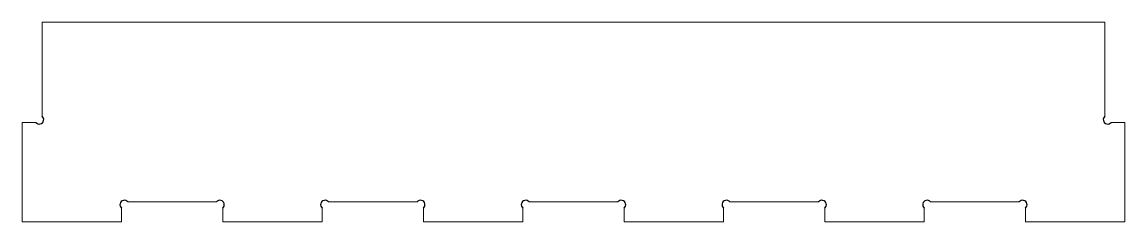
# Model space of a CAD drawing. Header units: inches. Extents: x 667 to 996, y 533 to 593.
import ezdxf

# ---------------------------------------------------------------- set-up
doc = ezdxf.new("R2010")
doc.units = ezdxf.units.IN
doc.header["$MEASUREMENT"] = 0
doc.layers.add('2D - Общий_Ном._пера__27', color=7, linetype='Continuous', lineweight=30)

# ---------------------------------------------------------------- blocks, each defined once
blk = doc.blocks.new('8')
at = {"color": 7, "true_color": 0xffffff}
for centre, start, end in [((-0.88, -29.12), 220.8991, 49.1009), ((318.62, -29.12), 130.8991, 319.1009), ((24.62, -54.62), 40.8991, 229.1009), ((53.12, -54.62), 310.8991, 139.1009), ((84.62, -54.62), 40.8991, 229.1009), ((113.12, -54.62), 310.8991, 139.1009), ((144.62, -54.62), 40.8991, 229.1009), ((173.12, -54.62), 310.8991, 139.1009), ((204.62, -54.62), 40.8991, 229.1009), ((233.12, -54.62), 310.8991, 139.1009), ((264.62, -54.62), 40.8991, 229.1009), ((293.12, -54.62), 310.8991, 139.1009)]:
    blk.add_arc(centre, 1.35, start, end, dxfattribs=at)
at = {"layer": '2D - Общий_Ном._пера__27', "color": 7, "linetype": 'Continuous', "lineweight": 0, "true_color": 0xffffff, "flags": 128}
for points in [[(317.73, -28.1), (317.73, 0), (0, 0), (0, -28.1)], [(-1.9, -30), (-6, -30), (-6, -59.73), (23.73, -59.73), (23.73, -55.64)], [(294, -55.64), (294, -59.73), (323.73, -59.73), (323.73, -30), (319.64, -30)], [(25.64, -53.73), (52.1, -53.73)], [(54, -55.64), (54, -59.73), (83.73, -59.73), (83.73, -55.64)], [(85.64, -53.73), (112.1, -53.73)], [(114, -55.64), (114, -59.73), (143.73, -59.73), (143.73, -55.64)], [(145.64, -53.73), (172.1, -53.73)], [(174, -55.64), (174, -59.73), (203.73, -59.73), (203.73, -55.64)], [(205.64, -53.73), (232.1, -53.73)], [(234, -55.64), (234, -59.73), (263.73, -59.73), (263.73, -55.64)], [(265.64, -53.73), (292.1, -53.73)]]:
    blk.add_lwpolyline(points, dxfattribs=at)

msp = doc.modelspace()

# ---------------------------------------------------------------- block references
msp.add_blockref('8', (672.6, 592.94))

doc.saveas('drawing.dxf')
